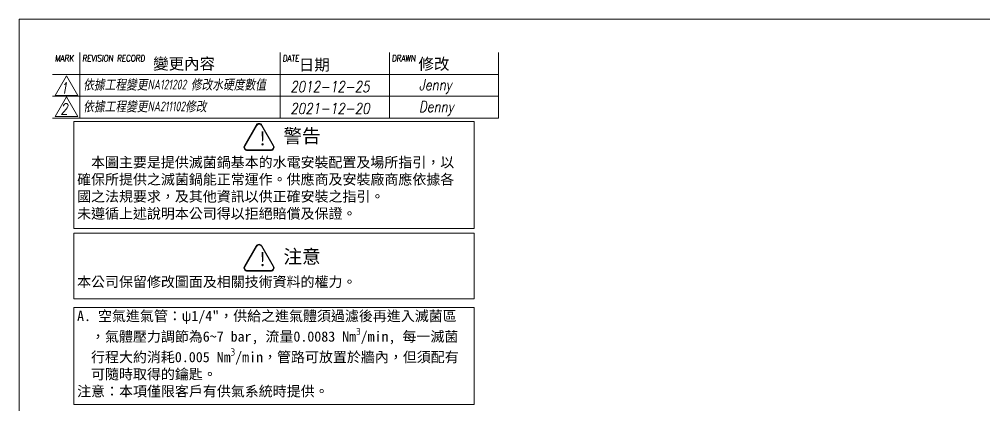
# Model space of a CAD drawing. Header units: millimetres. Extents: x -206886 to -195166, y -25068 to -16828.
# Drawn here: x -206886 to -199822, y -19651 to -16828 of the extents above; entities that cross this region are included whole.
import ezdxf

# ---------------------------------------------------------------- set-up
doc = ezdxf.new("R2010")
doc.units = ezdxf.units.MM
doc.layers.get('0').update_dxf_attribs({"lineweight": 25})
for name, color, linetype, lineweight in [('D', 3, 'Continuous', 13), ('F', 7, 'Continuous', 15), ('T', 4, 'Continuous', 15)]:
    doc.layers.add(name, color=color, linetype=linetype, lineweight=lineweight)
doc.styles.get("Standard").update_dxf_attribs({"font": 'KAIU.TTF'})
doc.styles.add('STU25', font='isocp2.shx')
doc.styles.add('Text', font='romans.shx', dxfattribs={"width": 0.8, "oblique": 10})

msp = doc.modelspace()

# ---------------------------------------------------------------- hatches: boundary and pattern name
at = {"layer": 'D'}
h = msp.add_hatch(color=11, dxfattribs=at)
edge = h.paths.add_edge_path()
edge.add_line((-205151.463, -17604.195), (-205236.822, -17752.041))
edge.add_arc((-205215.172, -17764.541), 25, 149.9999999, 270)
edge.add_line((-205215.172, -17789.541), (-205044.454, -17789.541))
edge.add_arc((-205044.454, -17764.541), 25, 270, 389.9999999)
edge.add_line((-205022.803, -17752.041), (-205108.162, -17604.195))
edge.add_arc((-205129.813, -17616.695), 25, 30, 150)
edge = h.paths.add_edge_path(flags=16)
edge.add_arc((-205129.813, -17616.695), 20, 30, 150)
edge.add_line((-205147.133, -17606.695), (-205232.492, -17754.541))
edge.add_arc((-205215.172, -17764.541), 20, 149.9999999, 270)
edge.add_line((-205215.172, -17784.541), (-205044.454, -17784.541))
edge.add_arc((-205044.454, -17764.541), 20, 270, 389.9999999)
edge.add_line((-205027.133, -17754.541), (-205112.492, -17606.695))
h = msp.add_hatch(color=11, dxfattribs=at)
edge = h.paths.add_edge_path()
edge.add_ellipse((-205215.172, -18648.537), major_axis=(25, 0), ratio=1, start_angle=149.9999999, end_angle=270)
edge.add_line((-205215.172, -18673.537), (-205044.454, -18673.537))
edge.add_ellipse((-205044.454, -18648.537), major_axis=(25, 0), ratio=1, start_angle=270, end_angle=389.9999999)
edge.add_line((-205022.803, -18636.037), (-205108.162, -18488.191))
edge.add_ellipse((-205129.813, -18500.691), major_axis=(25, 0), ratio=1, start_angle=30, end_angle=150)
edge.add_line((-205151.463, -18488.191), (-205236.822, -18636.037))
edge = h.paths.add_edge_path(flags=16)
edge.add_ellipse((-205215.172, -18648.537), major_axis=(20, 0), ratio=1, start_angle=149.9999999, end_angle=270)
edge.add_line((-205215.172, -18668.537), (-205044.454, -18668.537))
edge.add_ellipse((-205044.454, -18648.537), major_axis=(20, 0), ratio=1, start_angle=270, end_angle=389.9999999)
edge.add_line((-205027.133, -18638.537), (-205112.492, -18490.691))
edge.add_ellipse((-205129.813, -18500.691), major_axis=(20, 0), ratio=1, start_angle=30, end_angle=150)
edge.add_line((-205147.133, -18490.691), (-205232.492, -18638.537))

# ---------------------------------------------------------------- linework, layer by layer
at = {"layer": 'D', "color": 11}
for p, q in [((-205151.463, -17604.195), (-205236.822, -17752.041)), ((-205147.133, -17606.695), (-205232.492, -17754.541)), ((-205112.492, -17606.695), (-205027.133, -17754.541)), ((-205108.162, -17604.195), (-205022.803, -17752.041)), ((-205215.172, -17784.541), (-205044.454, -17784.541)), ((-205215.172, -17789.541), (-205044.454, -17789.541)), ((-205151.463, -18488.191), (-205236.822, -18636.037)), ((-205147.133, -18490.691), (-205232.492, -18638.537)), ((-205112.492, -18490.691), (-205027.133, -18638.537)), ((-205108.162, -18488.191), (-205022.803, -18636.037)), ((-205215.172, -18668.537), (-205044.454, -18668.537)), ((-205215.172, -18673.537), (-205044.454, -18673.537))]:
    msp.add_line(p, q, dxfattribs=at)
for points in [[(-206486.738, -17575.863), (-203554.082, -17575.863), (-203554.082, -18360.095), (-206486.738, -18360.095)], [(-206486.738, -18394.493), (-203554.082, -18394.493), (-203554.082, -18875.29), (-206486.738, -18875.29)], [(-206486.738, -18938.341), (-203554.082, -18938.341), (-203554.082, -19649.22), (-206486.738, -19649.22)]]:
    msp.add_lwpolyline(points, close=True, dxfattribs=at)
for centre, radius, start, end in [((-205129.813, -17616.695), 25, 30, 150), ((-205129.813, -17616.695), 20, 30, 150), ((-205215.172, -17764.541), 25, 149.9999999, 270), ((-205215.172, -17764.541), 20, 149.9999999, 270), ((-205044.454, -17764.541), 25, 270, 29.9999999), ((-205044.454, -17764.541), 20, 270, 29.9999999), ((-205129.813, -18500.691), 25, 30, 150), ((-205129.813, -18500.691), 20, 30, 150), ((-205215.172, -18648.537), 25, 149.9999999, 270), ((-205215.172, -18648.537), 20, 149.9999999, 270), ((-205044.454, -18648.537), 25, 270, 29.9999999), ((-205044.454, -18648.537), 20, 270, 29.9999999)]:
    msp.add_arc(centre, radius, start, end, dxfattribs=at)
at = {"layer": 'F', "color": 7}
for p, q in [((-206442.173, -17071.833), (-206442.173, -17551.833)), ((-204975.373, -17551.833), (-204975.373, -17071.833)), ((-204175.373, -17551.833), (-204175.373, -17071.833)), ((-203375.373, -17551.833), (-203375.373, -17071.833)), ((-203375.373, -17231.833), (-206642.173, -17231.833)), ((-206642.173, -17391.833), (-203375.373, -17391.833)), ((-206642.173, -17551.833), (-203375.373, -17551.833))]:
    msp.add_line(p, q, dxfattribs=at)
at = {"layer": 'F'}
msp.add_line((-203375.373, -17071.833), (-203375.373, -17391.833), dxfattribs=at)
at = {"layer": 'F', "color": 6}
msp.add_lwpolyline([(-206885.747, -16828.259), (-206885.747, -25068.259), (-195165.747, -25068.259), (-195165.747, -16828.259)], close=True, dxfattribs=at)
msp.add_lwpolyline([(-206885.747, -16828.259), (-206885.747, -25068.259), (-195165.747, -25068.259), (-195165.747, -16828.259)], close=True, dxfattribs=at)
at = {"layer": 'F', "color": 7}
for points in [[(-206540.648, -17241.698), (-206623.751, -17385.636), (-206457.545, -17385.636)], [(-206540.648, -17395.977), (-206623.751, -17539.915), (-206457.545, -17539.915)]]:
    msp.add_lwpolyline(points, close=True, dxfattribs=at)

# ---------------------------------------------------------------- texts
at = {"lineweight": -3}
for s, p in [('變更內容', (-205904.987, -17195.197)), ('日期', (-204838.177, -17203.108)), ('修改', (-203962.196, -17196.779))]:
    msp.add_text(s, height=83.0297, dxfattribs=at).set_placement(p)
at = {"layer": 'D', "color": 11, "attachment_point": 1, "style": 'STU25'}
for s, insert, char_height in [('{\\f標楷體|b0|i0|c136|p65;!}', (-205138.124, -17651.425), 100), ('{\\f標楷體|b0|i0|c136|p65;警告}', (-204951.611, -17632.057), 100), ('\\A1;\\P{\\f標楷體|b0|i0|c136|p65;  本圖主要是提供滅菌鍋基本的水電安裝配置及場所指引，以\\P確保所提供之滅菌鍋能正常運作。供應商及安裝廠商應依據各\\P國之法規要求，及其他資訊以供正確安裝之指引。\\P未遵循上述說明本公司得以拒絕賠償及保證。\\P\\P\\P\\P本公司保留修改圖面及相關技術資料的權力。\\P\\PA. 空氣進氣管：\\f新細明體|b0|i0|c136|p16;ψ\\f標楷體|b0|i0|c136|p65;1/4"，供給之進氣體須過濾後再進入滅菌區\\P  ，氣體壓力調節為6~7 bar, 流量0.0083 Nm\\Fisocp2.shx;\\H0.7x;\\S3^ ;\\f標楷體|b0|i0|c136|p65;\\H1.429x;/min, 每一滅菌\\P  行程大約消耗0.005 Nm\\Fisocp2.shx;\\H0.7x;\\S3^ ;\\f標楷體|b0|i0|c136|p65;\\H1.429x;/min，管路可放置於牆內，但須配有\\P  可隨時取得的鑰匙。\\P注意：本項僅限客戶有供氣系統時提供。}', (-206462.367, -17713.038), 75), ('{\\f標楷體|b0|i0|c136|p65;注意}', (-204951.611, -18516.052), 100), ('{\\f標楷體|b0|i0|c136|p65;!}', (-205138.124, -18535.421), 100)]:
    msp.add_mtext(s, dxfattribs=dict(at, insert=insert, char_height=char_height))
at = {"layer": 'F', "color": 1, "lineweight": 15, "style": 'Text', "oblique": 5, "width": 0.8}
for s, p in [('MARK', (-206624.482, -17137.877)), ('REVISION RECORD', (-206424.482, -17137.877)), ('DATE', (-204957.683, -17137.877)), ('DRAWN', (-204157.683, -17137.877))]:
    msp.add_text(s, height=48, dxfattribs=at).set_placement(p)
at = {"layer": 'T', "lineweight": 20, "style": 'Text', "oblique": 10, "width": 0.8}
for s, p in [('1', (-206584.148, -17370.994)), ('2012-12-25', (-204900.824, -17361.566)), ('Jenny', (-203958.337, -17347.522)), ('2', (-206584.148, -17525.273)), ('2021-12-20', (-204900.824, -17521.566)), ('Denny', (-203958.337, -17507.522))]:
    msp.add_text(s, height=80, dxfattribs=at).set_placement(p)
at = {"layer": 'T', "linetype": 'Continuous', "lineweight": 20, "char_height": 71.9992, "attachment_point": 1, "style": 'Text'}
for s, insert in [('{\\fDFKai-SB|b0|i0|c136|p65;依據工程變更\\Fisocp2.shx;NA121202 \\fDFKai-SB|b0|i0|c136|p65;修改水硬度數值}', (-206417.228, -17270.351)), ('{\\fDFKai-SB|b0|i0|c136|p65;依據工程變更\\Fisocp2.shx|c136;NA211102\\fDFKai-SB|b0|i0|c136|p65;修改}', (-206417.228, -17430.351))]:
    msp.add_mtext(s, dxfattribs=dict(at, insert=insert))

doc.saveas('drawing.dxf')
